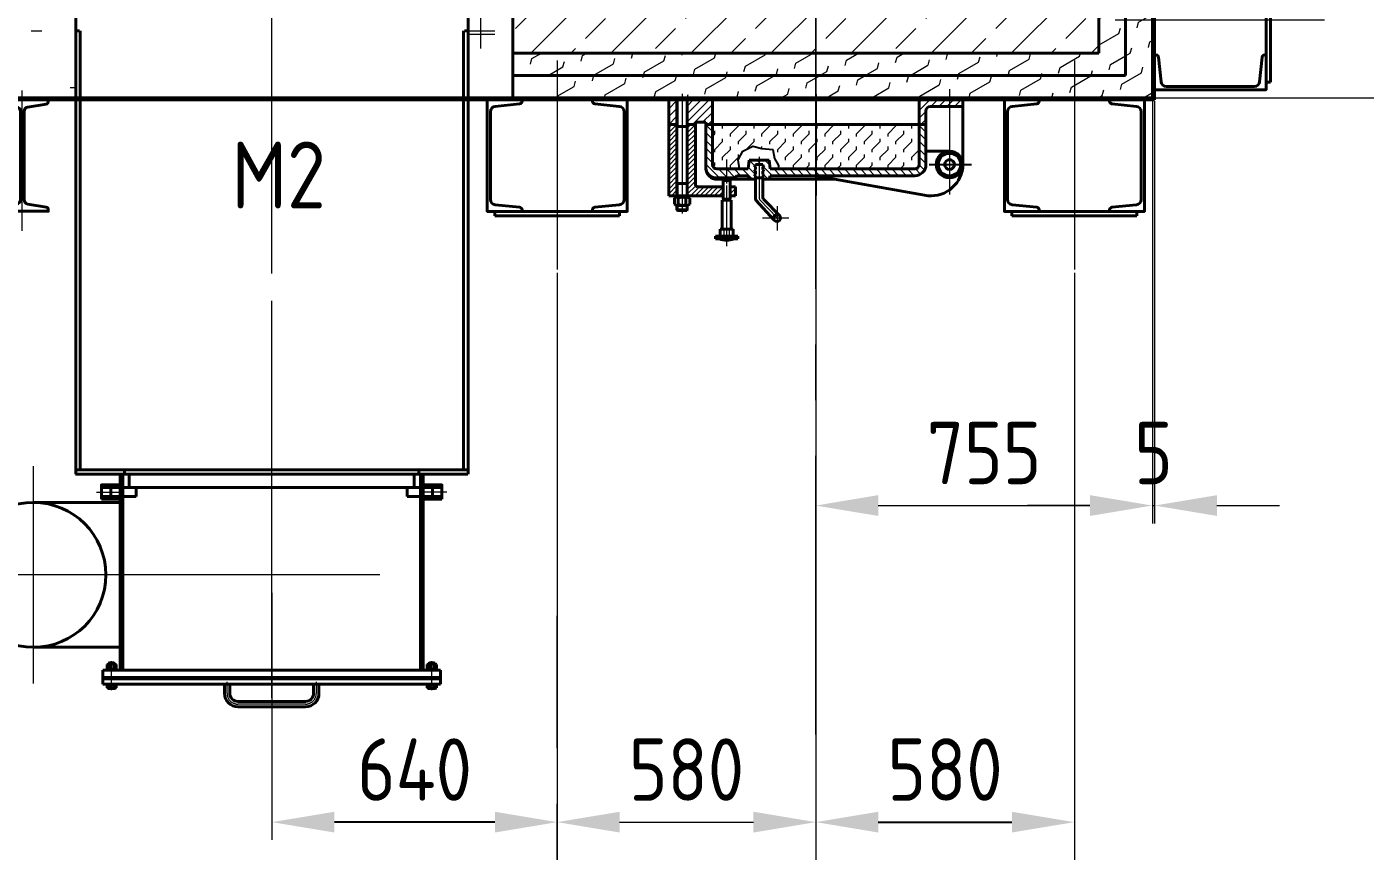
# Model space of a CAD drawing. Header units: millimetres. Extents: x 52110 to 400893, y -153728 to 31997.
# Drawn here: x 187355 to 190357, y -99250 to -97400 of the extents above; entities that cross this region are included whole.
import ezdxf

# ---------------------------------------------------------------- set-up
doc = ezdxf.new("R2010")
doc.units = ezdxf.units.MM
doc.header["$LTSCALE"] = 500
for name, pattern in [('CENTER', [2, 1.25, -0.25, 0.25, -0.25]), ('DASHED2', [0.375, 0.25, -0.125]), ('PHANTOM2', [1.25, 0.625, -0.125, 0.125, -0.125, 0.125, -0.125])]:
    doc.linetypes.add(name, pattern=pattern)
for name, color, linetype, lineweight in [('2D', 4, 'PHANTOM2', 20), ('BIAOZHU', 3, 'Continuous', 25), ('POU', 4, 'Continuous', 20), ('SHI', 7, 'Continuous', 40), ('WEN', 3, 'Continuous', 20), ('XU', 6, 'DASHED2', 20), ('ZHONG', 1, 'CENTER', 20)]:
    doc.layers.add(name, color=color, linetype=linetype, lineweight=lineweight)
doc.layers.add('GB', color=3, linetype='Continuous')
doc.layers.add('HAN', color=9, linetype='Continuous')
doc.styles.add('GB', font='gbenor.shx', dxfattribs={"bigfont": 'gbcbig.shx'})
doc.dimstyles.new('ISO-25$0', dxfattribs={"dimscale": 40, "dimtxt": 3.5, "dimasz": 3.5, "dimexe": 1, "dimexo": 0.2, "dimgap": 1.2, "dimtad": 1, "dimtoh": 1, "dimdec": 1, "dimzin": 9, "dimdsep": 46, "dimtxsty": 'GB', "dimcen": 0, "dimclrd": 3, "dimclre": 3, "dimclrt": 256, "dimadec": 0, "dimazin": 2, "dimtfac": 1, "dimtdec": 1, "dimtix": 1, "dimtmove": 0, "dimatfit": 3, "dimldrblk": 'DOTSMALL', "dimfxl": 0, "dimlwd": -1, "dimlwe": 20, "dimarcsym": 0})
pattern_1 = [(30, (-3e-11, -100591.583), (-25.4, 43.99409), [50.8, -50.8]), (75, (43.994, -100566.183), (-25.400011, 43.9941095), [12.7, -46.44208, 12.7, -71.84208])]

# ---------------------------------------------------------------- blocks, each defined once
blk = doc.blocks.new('sz')
at = {"layer": 'SHI'}
for p, q in [((430888.2, 406140.3), (430888.2, 406390.3)), ((430905.2, 406140.3), (431185.2, 406140.3)), ((430905.2, 406130.3), (430905.2, 406140.3)), ((431185.2, 406130.3), (430905.2, 406130.3)), ((431185.2, 406140.3), (431185.2, 406130.3))]:
    blk.add_line(p, q, dxfattribs=at)
for points in [[(430966.2, 406140.3), (430966.2, 406143.4, 0.385314), (430960.8, 406149.3), (430906, 406154.8, -0.385314), (430895.2, 406166.8), (430895.2, 406363.9, -0.385314), (430906, 406375.9), (430960.8, 406381.4, 0.385314), (430966.2, 406387.3), (430966.2, 406390.3), (430888.2, 406390.3), (430888.2, 406140.3)], [(431124.2, 406140.3), (431124.2, 406143.4, -0.385314), (431129.6, 406149.3), (431184.4, 406154.8, 0.385314), (431195.2, 406166.8), (431195.2, 406363.9, 0.385314), (431184.4, 406375.9), (431129.6, 406381.4, -0.385314), (431124.2, 406387.3), (431124.2, 406390.3), (431202.2, 406390.3), (431202.2, 406140.3)]]:
    blk.add_lwpolyline(points, format="xyb", close=True, dxfattribs=at)
at = {"layer": 'ZHONG'}
blk.add_line((431045.2, 406478.9), (431045.2, 406009.5), dxfattribs=at)
blk = doc.blocks.new('*D98')
at = {"layer": 'BIAOZHU', "color": 3, "linetype": 'ByBlock', "lineweight": 20}
for p, q in [((188544.5, -97951.8), (188544.5, -99525.3)), ((189704.5, -97951.8), (189704.5, -99525.3))]:
    blk.add_line(p, q, dxfattribs=at)
at = {"layer": 'BIAOZHU', "color": 3}
blk.add_line((188684.5, -99485.3), (189564.5, -99485.3), dxfattribs=at)
for points in [[(188684.5, -99462), (188684.5, -99508.6), (188544.5, -99485.3)], [(189564.5, -99462), (189564.5, -99508.6), (189704.5, -99485.3)]]:
    blk.add_solid(points, dxfattribs=at)
at = {"layer": 'Defpoints', "color": 0}
for p in [(188544.5, -97943.8), (189704.5, -97943.8), (189704.5, -99485.3)]:
    blk.add_point(p, dxfattribs=at)
at = {"layer": 'BIAOZHU', "insert": (189124.5, -99367.3), "char_height": 140, "attachment_point": 5, "style": 'GB'}
blk.add_mtext('1160', dxfattribs=at)
blk = doc.blocks.new('_DotSmall')
at = {"color": 0, "linetype": 'ByBlock', "const_width": 0.5}
blk.add_lwpolyline([(-0.0625, 0, 1), (0.0625, 0, 1)], format="xyb", close=True, dxfattribs=at)
blk = doc.blocks.new('*D99')
at = {"layer": 'BIAOZHU', "color": 3, "linetype": 'ByBlock', "lineweight": 20}
for p, q in [((189124.5, -98995.7), (189124.5, -99224.8)), ((189704.5, -98995.7), (189704.5, -99224.8))]:
    blk.add_line(p, q, dxfattribs=at)
at = {"layer": 'BIAOZHU', "color": 3}
blk.add_line((189264.5, -99184.8), (189564.5, -99184.8), dxfattribs=at)
for points in [[(189264.5, -99161.5), (189264.5, -99208.1), (189124.5, -99184.8)], [(189564.5, -99161.5), (189564.5, -99208.1), (189704.5, -99184.8)]]:
    blk.add_solid(points, dxfattribs=at)
at = {"layer": 'Defpoints', "color": 0}
for p in [(189124.5, -98987.7), (189704.5, -98987.7), (189704.5, -99184.8)]:
    blk.add_point(p, dxfattribs=at)
at = {"layer": 'BIAOZHU', "insert": (189414.5, -99066.8), "char_height": 140, "attachment_point": 5, "style": 'GB'}
blk.add_mtext('580', dxfattribs=at)
blk = doc.blocks.new('dlz')
at = {"layer": 'SHI'}
blk.add_lwpolyline([(182777.2, 54420.7), (182777.2, 54425, 0.366629), (182773, 54429.9), (182731.5, 54436.8, -0.366629), (182723.2, 54446.7), (182723.2, 54644.7, -0.366629), (182731.5, 54654.6), (182773, 54661.5, 0.366629), (182777.2, 54666.5), (182777.2, 54670.7), (182661.2, 54670.7), (182661.2, 54666.5, 0.366629), (182665.3, 54661.5), (182706.8, 54654.6, -0.366629), (182715.2, 54644.7), (182715.2, 54446.7, -0.366629), (182706.8, 54436.8), (182665.3, 54429.9, 0.366629), (182661.2, 54425), (182661.2, 54420.7)], format="xyb", close=True, dxfattribs=at)
at = {"layer": 'ZHONG'}
blk.add_line((182719.2, 54714.5), (182719.2, 54399.2), dxfattribs=at)
blk = doc.blocks.new('A$C705B2E04')
at = {"layer": 'BIAOZHU'}
h = blk.add_hatch(dxfattribs=at)
h.set_pattern_fill('CROSS', color=256, scale=5, angle=35, style=0)
h.set_pattern_definition([(35, (-55824.333, -17647.914), (7.797026, 44.21913), [15.875, -47.625]), (125, (-55813.278, -17649.864), (-44.21913, 7.797026), [15.875, -47.625])])
h.paths.add_polyline_path([(1576.4, 1223.8), (1576.4, 1218.8), (1581.4, 1218.8), (1581.4, 1223.8)])
at = {"layer": '2D', "ltscale": 0.5}
for p, q in [((1576.4, 1318.8), (1576.4, 1218.8)), ((1581.4, 1318.8), (1581.4, 1218.8)), ((1576.4, 1223.8), (1581.4, 1223.8)), ((1576.4, 1223.8), (1581.4, 1223.8)), ((1576.4, 1223.8), (1581.4, 1223.8)), ((1575.4, 333.8), (1581.4, 333.8)), ((1575.4, 333.8), (1581.4, 333.8)), ((1575.4, 333.8), (1581.4, 333.8)), ((1575.4, 333.8), (1581.4, 333.8)), ((1575.4, 333.8), (1581.4, 333.8)), ((1576.4, 238.8), (1576.4, 338.8)), ((1576.4, 333.8), (1581.4, 333.8)), ((1576.4, 333.8), (1581.4, 333.8)), ((1576.4, 333.8), (1581.4, 333.8)), ((1581.4, 318.8), (1581.4, 338.8)), ((1581.4, 238.8), (1581.4, 338.8))]:
    blk.add_line(p, q, dxfattribs=at)
at = {"layer": 'HAN'}
for p, q in [((310.1, 1143.5), (311.9, 1143.5)), ((310.1, 1133.3), (311.9, 1133.3)), ((310.1, 425.5), (311.9, 425.5)), ((310.1, 415.3), (311.9, 415.3))]:
    blk.add_line(p, q, dxfattribs=at)
at = {"layer": 'SHI'}
for p, q in [((347, 1113.4), (347, 1314.4)), ((672, 1113.4), (672, 1314.4)), ((735.4, 1219.4), (735.4, 339.4)), ((735.4, 1218.8), (1730.4, 1218.8)), ((735.4, 1218.8), (1730.4, 1218.8)), ((745.4, 1219.4), (745.4, 339.4)), ((745.4, 1208.8), (1730.4, 1208.8)), ((1730.4, 1218.8), (1730.4, 1210.8)), ((1730.4, 1218.8), (1780.4, 1218.8)), ((254.4, 1146.2), (255.9, 1148.8)), ((254.4, 1130.6), (254.4, 1146.2)), ((255.9, 1148.8), (261.9, 1148.8)), ((255.9, 1143.6), (261.9, 1143.6)), ((261.9, 1150.4), (264.4, 1150.4)), ((261.9, 1126.4), (261.9, 1150.4)), ((261.9, 1128), (261.9, 1148.8)), ((264.4, 400.4), (264.4, 1158.4)), ((295.4, 1158.4), (264.4, 1158.4)), ((276.4, 400.4), (276.4, 1158.4)), ((279.4, 400.4), (279.4, 1158.4)), ((295.4, 400.4), (295.4, 1158.4)), ((297.9, 1150.4), (295.4, 1150.4)), ((297.9, 1126.4), (297.9, 1150.4)), ((297.9, 1128), (297.9, 1148.8)), ((297.9, 1146.2), (299.4, 1148.8)), ((297.9, 1146.2), (297.9, 1130.6)), ((308.6, 1148.8), (299.4, 1148.8)), ((308.6, 1143.6), (299.4, 1143.6)), ((310.1, 1146.2), (308.6, 1148.8)), ((310.1, 1146.2), (310.1, 1130.6)), ((310.1, 1144.4), (311, 1144.4)), ((311, 1144.4), (311, 1132.4)), ((311.9, 1143.5), (311, 1144.4)), ((311.9, 1133.3), (311.9, 1143.5)), ((685.4, 1140.4), (685.4, 1161.4)), ((705.4, 1140.4), (705.4, 1161.4)), ((254.4, 1130.6), (255.9, 1128)), ((255.9, 1133.2), (261.9, 1133.2)), ((255.9, 1128), (261.9, 1128)), ((261.9, 1126.4), (264.4, 1126.4)), ((297.9, 1126.4), (295.4, 1126.4)), ((509.4, 1119.4), (295.4, 1119.4)), ((509.4, 1113.4), (295.4, 1113.4)), ((297.9, 1130.6), (299.4, 1128)), ((308.6, 1133.2), (299.4, 1133.2)), ((308.6, 1128), (299.4, 1128)), ((310.1, 1130.6), (308.6, 1128)), ((310.1, 1132.4), (311, 1132.4)), ((311, 1132.4), (311.9, 1133.3)), ((735.4, 1119.4), (509.4, 1119.4)), ((735.4, 1113.4), (509.4, 1113.4)), ((685.4, 1119.4), (685.4, 1140.4)), ((685.4, 1083.4), (685.4, 1119.4)), ((705.4, 1119.4), (705.4, 1140.4)), ((705.4, 1083.4), (705.4, 1119.4)), ((705.4, 1083.4), (685.4, 1083.4)), ((705.4, 459.4), (705.4, 1099.4)), ((735.4, 1099.4), (705.4, 1099.4)), ((735.4, 1109.4), (745.4, 1109.4)), ((735.4, 1099.4), (735.4, 459.4)), ((705.4, 475.4), (685.4, 475.4)), ((685.4, 475.4), (685.4, 439.4)), ((705.4, 475.4), (705.4, 439.4)), ((735.4, 459.4), (705.4, 459.4)), ((254.4, 428.2), (255.9, 430.8)), ((254.4, 428.2), (254.4, 412.6)), ((255.9, 430.8), (261.9, 430.8)), ((255.9, 425.6), (261.9, 425.6)), ((261.9, 432.4), (264.4, 432.4)), ((261.9, 432.4), (261.9, 408.4)), ((261.9, 430.8), (261.9, 410)), ((735.4, 445.4), (295.4, 445.4)), ((735.4, 439.4), (295.4, 439.4)), ((297.9, 432.4), (295.4, 432.4)), ((297.9, 432.4), (297.9, 408.4)), ((297.9, 430.8), (297.9, 410)), ((297.9, 428.2), (299.4, 430.8)), ((297.9, 412.6), (297.9, 428.2)), ((308.6, 430.8), (299.4, 430.8)), ((308.6, 425.6), (299.4, 425.6)), ((310.1, 428.2), (308.6, 430.8)), ((310.1, 412.6), (310.1, 428.2)), ((310.1, 426.4), (311, 426.4)), ((311, 414.4), (311, 426.4)), ((311, 426.4), (311.9, 425.5)), ((311.9, 425.5), (311.9, 415.3)), ((685.4, 439.4), (685.4, 418.4)), ((705.4, 439.4), (705.4, 418.4)), ((735.4, 449.4), (745.4, 449.4)), ((254.4, 412.6), (255.9, 410)), ((255.9, 415.2), (261.9, 415.2)), ((255.9, 410), (261.9, 410)), ((261.9, 408.4), (264.4, 408.4)), ((295.4, 400.4), (264.4, 400.4)), ((297.9, 408.4), (295.4, 408.4)), ((297.9, 412.6), (299.4, 410)), ((308.6, 415.2), (299.4, 415.2)), ((308.6, 410), (299.4, 410)), ((310.1, 412.6), (308.6, 410)), ((310.1, 414.4), (311, 414.4)), ((311.9, 415.3), (311, 414.4)), ((685.4, 418.4), (685.4, 397.4)), ((705.4, 418.4), (705.4, 397.4)), ((735.4, 338.8), (1730.4, 338.8)), ((735.4, 338.8), (1730.4, 338.8)), ((735.4, 338.8), (1730.4, 338.8)), ((745.4, 348.8), (1730.4, 348.8)), ((1730.4, 338.8), (1730.4, 346.8)), ((1730.4, 338.8), (1730.4, 346.8)), ((1780.4, 338.8), (1730.4, 338.8))]:
    blk.add_line(p, q, dxfattribs=at)
for points in [[(679.4, 1161.4), (711.4, 1161.4), (711.4, 1140.4), (679.4, 1140.4)], [(679.4, 1140.4), (711.4, 1140.4), (711.4, 1119.4), (679.4, 1119.4)], [(679.4, 418.4), (711.4, 418.4), (711.4, 439.4), (679.4, 439.4)], [(679.4, 397.4), (711.4, 397.4), (711.4, 418.4), (679.4, 418.4)]]:
    blk.add_lwpolyline(points, close=True, dxfattribs=at)
for points in [[(264.4, 673.4), (243.4, 673.4, -0.414214), (213.4, 703.4), (213.4, 855.4, -0.414214), (243.4, 885.4), (264.4, 885.4)], [(264.4, 685.4), (243.4, 685.4, -0.414214), (225.4, 703.4), (225.4, 855.4, -0.414214), (243.4, 873.4), (264.4, 873.4)]]:
    blk.add_lwpolyline(points, format="xyb", dxfattribs=at)
blk.add_circle((509.5, 1313.8), 162.5, dxfattribs=at)
for centre, radius, start, end in [((259.4, 1147.4), 5.17, 193.1408, 226.8592), ((264.1, 1138.4), 9.75, 147.7958, 212.2042), ((302.9, 1147.4), 5.17, 193.1408, 226.8592), ((307.6, 1138.4), 9.75, 147.7958, 212.2042), ((305.1, 1147.4), 5.17, 313.1408, 346.8592), ((300.3, 1138.4), 9.75, 327.7958, 32.2042), ((259.4, 1129.4), 5.17, 133.1408, 166.8592), ((302.9, 1129.4), 5.17, 133.1408, 166.8592), ((305.1, 1129.4), 5.17, 13.1408, 46.8592), ((259.4, 429.4), 5.17, 193.1408, 226.8592), ((264.1, 420.4), 9.75, 147.7958, 212.2042), ((302.9, 429.4), 5.17, 193.1408, 226.8592), ((307.6, 420.4), 9.75, 147.7958, 212.2042), ((305.1, 429.4), 5.17, 313.1408, 346.8592), ((300.3, 420.4), 9.75, 327.7958, 32.2042), ((259.4, 411.4), 5.17, 133.1408, 166.8592), ((302.9, 411.4), 5.17, 133.1408, 166.8592), ((305.1, 411.4), 5.17, 13.1408, 46.8592)]:
    blk.add_arc(centre, radius, start, end, dxfattribs=at)
at = {"layer": 'ZHONG'}
for p, q in [((509.5, 1071.9), (509.5, 1558.2)), ((265.7, 1313.8), (753.3, 1313.8)), ((265.7, 1313.8), (753.4, 1313.8)), ((509.4, 568.3), (509.4, 1314.4)), ((509.4, 536.9), (509.4, 1314.4)), ((250.8, 1138.4), (316.1, 1138.4)), ((509.4, 604), (509.4, 954.2)), ((233.3, 778.8), (2124.3, 778.8)), ((244.6, 778.8), (2124.3, 778.8)), ((249.3, 778.8), (2124.3, 778.8)), ((250.8, 420.4), (316.1, 420.4))]:
    blk.add_line(p, q, dxfattribs=at)
at = {"layer": 'ZHONG', "ltscale": 0.3}
for p, q in [((695.4, 1172.5), (695.4, 1115.4)), ((695.4, 386.3), (695.4, 443.3))]:
    blk.add_line(p, q, dxfattribs=at)
at = {"layer": 'ZHONG'}
blk.add_lwpolyline([(269.4, 679.4), (243.4, 679.4, -0.414214), (219.4, 703.4), (219.4, 704.4), (219.4, 855.4, -0.414214), (243.4, 879.4), (269.4, 879.4)], format="xyb", dxfattribs=at)
at = {"layer": 'BIAOZHU', "style": 'GB'}
blk.add_text('M2', height=150, rotation=270, dxfattribs=at).set_placement((1332, 869.7))
blk = doc.blocks.new('A$C558843FA')
at = {"layer": 'WEN'}
h = blk.add_hatch(dxfattribs=at)
h.set_pattern_fill('CROSS', color=256, scale=20, style=0)
h.paths.add_polyline_path([(105, 418.7), (70, 418.7), (70, 468.7), (70, 617.7), (-30, 617.7), (-30, 53.7), (105, 53.7), (105, 133.7), (120, 133.7, 1.008496), (119.5, 193.7), (105, 193.7), (105, 203.7)])
h.paths.add_polyline_path([(915, 418.7), (915, 53.7), (1050, 53.7), (1050, 617.7), (950, 617.7), (950, 418.7)])
at = {"layer": 'ZHONG', "ltscale": 0.5}
blk.add_line((510, 1888), (510, 0), dxfattribs=at)
at = {"layer": 'WEN', "xscale": -1, "rotation": 90}
blk.add_blockref('A$C705B2E04', (1288.8, 2199.1), dxfattribs=at)
blk = doc.blocks.new('*D104')
at = {"layer": 'BIAOZHU', "color": 3, "linetype": 'ByBlock', "lineweight": 20}
for p, q in [((187904.5, -98670), (187904.5, -99224.8)), ((188544.5, -98987), (188544.5, -99224.8))]:
    blk.add_line(p, q, dxfattribs=at)
at = {"layer": 'BIAOZHU', "color": 3, "linetype": 'ByBlock'}
blk.add_line((188404.5, -99184.8), (188044.5, -99184.8), dxfattribs=at)
at = {"layer": 'BIAOZHU', "color": 3}
for points in [[(188044.5, -99161.5), (188044.5, -99208.1), (187904.5, -99184.8)], [(188404.5, -99161.5), (188404.5, -99208.1), (188544.5, -99184.8)]]:
    blk.add_solid(points, dxfattribs=at)
at = {"layer": 'Defpoints', "color": 0}
for p in [(187904.5, -98662), (188544.5, -98979), (187904.5, -99184.8)]:
    blk.add_point(p, dxfattribs=at)
at = {"layer": 'BIAOZHU', "insert": (188224.5, -99066.8), "char_height": 140, "attachment_point": 5, "style": 'GB'}
blk.add_mtext('640', dxfattribs=at)
blk = doc.blocks.new('*D147')
at = {"layer": 'Defpoints', "color": 0}
for p in [(189879.5, -97556.9), (189879.5, -98474.3), (189124.5, -98646.9)]:
    blk.add_point(p, dxfattribs=at)
at = {"layer": 'WEN', "color": 3, "linetype": 'ByBlock', "lineweight": 20}
for p, q in [((189879.5, -97564.9), (189879.5, -98514.3)), ((189124.5, -98638.9), (189124.5, -98434.3))]:
    blk.add_line(p, q, dxfattribs=at)
at = {"layer": 'WEN', "color": 3, "linetype": 'ByBlock'}
blk.add_line((189264.5, -98474.3), (189739.5, -98474.3), dxfattribs=at)
at = {"layer": 'WEN', "color": 3}
for points in [[(189264.5, -98450.9), (189264.5, -98497.6), (189124.5, -98474.3)], [(189739.5, -98450.9), (189739.5, -98497.6), (189879.5, -98474.3)]]:
    blk.add_solid(points, dxfattribs=at)
at = {"layer": 'WEN', "insert": (189502, -98356.3), "char_height": 140, "attachment_point": 5, "style": 'GB'}
blk.add_mtext('755', dxfattribs=at)
blk = doc.blocks.new('*D148')
at = {"layer": 'Defpoints', "color": 0}
for p in [(189124.5, -97897.7), (188544.5, -97995), (189124.5, -99184.8)]:
    blk.add_point(p, dxfattribs=at)
at = {"layer": 'WEN', "color": 3, "linetype": 'ByBlock', "lineweight": 20}
for p, q in [((189124.5, -97905.7), (189124.5, -99224.8)), ((188544.5, -98003), (188544.5, -99224.8))]:
    blk.add_line(p, q, dxfattribs=at)
at = {"layer": 'WEN', "color": 3, "linetype": 'ByBlock'}
blk.add_line((188684.5, -99184.8), (188984.5, -99184.8), dxfattribs=at)
at = {"layer": 'WEN', "color": 3}
for points in [[(188684.5, -99161.5), (188684.5, -99208.1), (188544.5, -99184.8)], [(188984.5, -99161.5), (188984.5, -99208.1), (189124.5, -99184.8)]]:
    blk.add_solid(points, dxfattribs=at)
at = {"layer": 'WEN', "insert": (188834.5, -99066.8), "char_height": 140, "attachment_point": 5, "style": 'GB'}
blk.add_mtext('580', dxfattribs=at)
blk = doc.blocks.new('*D149')
at = {"layer": 'Defpoints', "color": 0}
for p in [(189879.5, -97558.9), (189884.5, -97558.9), (189884.5, -98474.3)]:
    blk.add_point(p, dxfattribs=at)
at = {"layer": 'WEN', "color": 3, "linetype": 'ByBlock', "lineweight": 20}
for p, q in [((189879.5, -97566.9), (189879.5, -98514.3)), ((189884.5, -97566.9), (189884.5, -98514.3))]:
    blk.add_line(p, q, dxfattribs=at)
at = {"layer": 'WEN', "color": 3, "linetype": 'ByBlock'}
for p, q in [((189739.5, -98474.3), (189599.5, -98474.3)), ((189879.5, -98474.3), (189884.5, -98474.3)), ((190024.5, -98474.3), (190164.5, -98474.3))]:
    blk.add_line(p, q, dxfattribs=at)
at = {"layer": 'WEN', "color": 3}
for points in [[(189739.5, -98450.9), (189739.5, -98497.6), (189879.5, -98474.3)], [(190024.5, -98450.9), (190024.5, -98497.6), (189884.5, -98474.3)]]:
    blk.add_solid(points, dxfattribs=at)
at = {"layer": 'WEN', "insert": (189882, -98356.3), "char_height": 140, "attachment_point": 5, "style": 'GB'}
blk.add_mtext('5', dxfattribs=at)
blk = doc.blocks.new('*D291')
at = {"layer": 'Defpoints', "color": 0}
for p in [(189124.5, -97117), (169044.5, -97252.1), (169044.5, -101005.3)]:
    blk.add_point(p, dxfattribs=at)
at = {"layer": 'WEN', "color": 3, "linetype": 'ByBlock', "lineweight": 20}
for p, q in [((189124.5, -97125), (189124.5, -101045.3)), ((169044.5, -97260.1), (169044.5, -101045.3))]:
    blk.add_line(p, q, dxfattribs=at)
at = {"layer": 'WEN', "color": 3, "linetype": 'ByBlock'}
blk.add_line((188984.5, -101005.3), (169184.5, -101005.3), dxfattribs=at)
at = {"layer": 'WEN', "color": 3}
for points in [[(169184.5, -100981.9), (169184.5, -101028.6), (169044.5, -101005.3)], [(188984.5, -100981.9), (188984.5, -101028.6), (189124.5, -101005.3)]]:
    blk.add_solid(points, dxfattribs=at)
at = {"layer": 'WEN', "insert": (179084.5, -100880.3), "char_height": 140, "attachment_point": 5, "style": 'GB'}
blk.add_mtext('20080(加热炉有效长度）', dxfattribs=at)
blk = doc.blocks.new('*D305')
at = {"layer": 'Defpoints', "color": 0}
for p in [(189884.5, -83628.9), (189547.5, -97558.9), (192960.6, -97558.9)]:
    blk.add_point(p, dxfattribs=at)
at = {"layer": 'WEN', "color": 3, "linetype": 'ByBlock', "lineweight": 20}
for p, q in [((189892.5, -83628.9), (193000.6, -83628.9)), ((189555.5, -97558.9), (193000.6, -97558.9))]:
    blk.add_line(p, q, dxfattribs=at)
at = {"layer": 'WEN', "color": 3, "linetype": 'ByBlock'}
blk.add_line((192960.6, -83768.9), (192960.6, -97418.9), dxfattribs=at)
at = {"layer": 'WEN', "color": 3}
for points in [[(192937.3, -83768.9), (192983.9, -83768.9), (192960.6, -83628.9)], [(192937.3, -97418.9), (192983.9, -97418.9), (192960.6, -97558.9)]]:
    blk.add_solid(points, dxfattribs=at)
at = {"layer": 'WEN', "insert": (192838, -90593.9), "char_height": 140, "attachment_point": 5, "rotation": 90, "style": 'GB'}
blk.add_mtext('13930(砌体尺寸）', dxfattribs=at)
blk = doc.blocks.new('A$C31AD595B')
at = {"layer": 'POU'}
h = blk.add_hatch(dxfattribs=at)
h.set_pattern_fill('ANSI31', color=256, scale=100, style=0)
h.set_pattern_definition([(45, (-12680.765, -8597.236), (-8.838835, 8.838835), [])])
h.paths.add_polyline_path([(41.5, 327.9), (41.5, 272.9), (60, 272.9), (60, 277.9), (83, 277.9), (83, 272.9), (98, 272.9), (98, 327.9)])
h.paths.add_polyline_path([(562, 272.9), (577, 272.9), (577, 302.9, -0.414214), (587, 312.9), (630, 312.9), (630, 327.9), (562, 327.9)])
h.paths.add_polyline_path([(630, 327.9), (630, 312.9), (660, 312.9), (660, 327.9)])
h.paths.add_polyline_path([(0, 272.9), (18.5, 272.9), (18.5, 327.9), (0, 327.9)])
h = blk.add_hatch(dxfattribs=at)
h.set_pattern_fill('ANSI31', color=256, scale=60, style=0)
h.set_pattern_definition([(45, (-12680.765, -8597.2365), (-5.303301, 5.303301), [])])
h.paths.add_polyline_path([(0, 112.9), (18.5, 112.9), (18.5, 272.9), (0, 272.9)])
h.paths.add_polyline_path([(41.5, 112.9), (122, 112.9), (122, 132.9), (65, 132.9, -0.414214), (60, 137.9), (60, 272.9), (41.5, 272.9)])
h.paths.add_polyline_path([(150, 132.9), (138, 132.9), (138, 112.9), (150, 112.9)])
h = blk.add_hatch(dxfattribs=at)
h.set_pattern_fill('ANSI31', color=256, scale=100, angle=90, style=0)
h.set_pattern_definition([(135, (-12680.765, -8597.236), (-8.838835, -8.838835), [])])
h.paths.add_polyline_path([(562, 182.9, -0.414214), (552, 172.9), (330, 172.9), (330, 157.9), (552, 157.9, 0.414214), (577, 182.9), (577, 272.9), (562, 272.9)])
h.paths.add_polyline_path([(330, 157.9), (330, 172.9), (228, 172.9), (225.5, 192.9), (203, 192.9), (203, 182.9), (211, 182.9), (211, 181.4), (214, 177), (211, 177.9), (211, 171.4), (214, 167), (211, 167.9), (211, 161.4), (214, 157), (211, 157.9), (211, 149.8), (225.5, 149.8), (228, 157.9)])
h.paths.add_polyline_path([(178, 172.9), (130, 172.9), (130, 152.9), (148, 152.9), (153, 157.9), (178, 157.9), (180.5, 149.8), (195, 149.8), (195, 157.9), (192, 157), (195, 161.4), (195, 167.9), (192, 167), (195, 171.4), (195, 177.9), (192, 177), (195, 181.4), (195, 182.9), (203, 182.9), (203, 192.9), (180.5, 192.9)])
h.paths.add_polyline_path([(108, 152.9), (130, 152.9), (130, 172.9), (108, 172.9, -0.414214), (98, 182.9), (98, 272.9), (83, 272.9), (83, 177.9, 0.414214)])
h = blk.add_hatch(dxfattribs=at)
h.set_pattern_fill('FLEX', color=256, scale=100, angle=45, style=0)
h.set_pattern_definition([(45, (-12680.765, -8597.236), (-17.67767, 17.67767), [25, -25]), (90, (-12663.087, -8579.559), (-17.67767, 17.67767), [6.25, -22.85534, 6.25, -35.35534])])
h.paths.add_polyline_path([(330, 172.9), (552, 172.9, 0.414214), (562, 182.9), (562, 272.9), (330, 272.9)])
h.paths.add_polyline_path([(330, 272.9), (98, 272.9), (98, 182.9, 0.414214), (108, 172.9), (158.7, 172.9), (156.2, 193.4), (166.4, 212.7), (188.9, 223.9), (208.7, 219.1), (233.9, 216.4), (237.1, 196.1), (246.3, 180.5), (245.5, 172.9), (330, 172.9)])
at = {"layer": 'BIAOZHU'}
for p, q in [((19.5, 327.9), (19.5, 267.9)), ((40.5, 327.9), (40.5, 267.9)), ((19.5, 140), (19.5, 112.9)), ((40.5, 140), (40.5, 112.9))]:
    blk.add_line(p, q, dxfattribs=at)
blk.add_lwpolyline([(158.7, 172.9), (156.2, 193.4), (166.4, 212.7), (188.9, 223.9), (208.7, 219.1), (233.9, 216.4), (237.1, 196.1), (246.3, 180.5), (245.5, 172.9)], dxfattribs=at)
at = {"layer": 'GB', "color": 1, "linetype": 'CENTER'}
for p, q in [((330, 341), (330, 113.1)), ((584.4, 182.9), (679.3, 182.9))]:
    blk.add_line(p, q, dxfattribs=at)
at = {"layer": 'GB'}
for p, q in [((19.5, 91.2), (19.5, 80)), ((40.5, 91.2), (40.5, 80))]:
    blk.add_line(p, q, dxfattribs=at)
at = {"layer": 'SHI'}
for p, q in [((0, 327.9), (660, 327.9)), ((0, 327.9), (0, 112.9)), ((18.5, 327.9), (18.5, 112.9)), ((41.5, 327.9), (41.5, 112.9)), ((98, 327.9), (98, 182.9)), ((562, 327.9), (562, 182.9)), ((577, 302.9), (577, 182.9)), ((587, 312.9), (660, 312.9)), ((660, 327.9), (660, 182.9)), ((0, 272.9), (18.5, 272.9)), ((0, 272.9), (18.5, 272.9)), ((41.5, 272.9), (60, 272.9)), ((41.5, 272.9), (60, 272.9)), ((60, 277.9), (60, 137.9)), ((60, 277.9), (83, 277.9)), ((83, 277.9), (83, 177.9)), ((83, 272.9), (577, 272.9)), ((18.5, 267.9), (41.5, 267.9)), ((630, 212.9), (577, 212.9)), ((180.5, 192.9), (178, 172.9)), ((225.5, 192.9), (180.5, 192.9)), ((195, 181.4), (192, 177)), ((195, 182.9), (211, 182.9)), ((195, 182.9), (195, 181.4)), ((211, 182.9), (211, 181.4)), ((211, 181.4), (214, 177)), ((225.5, 192.9), (228, 172.9)), ((178, 172.9), (108, 172.9)), ((148, 152.9), (108, 152.9)), ((153, 157.9), (148, 152.9)), ((178, 157.9), (153, 157.9)), ((178, 157.9), (180.5, 149.8)), ((192, 177), (195, 177.9)), ((195, 171.4), (192, 167)), ((192, 167), (195, 167.9)), ((195, 161.4), (192, 157)), ((192, 157), (195, 157.9)), ((195, 177.9), (195, 171.4)), ((195, 167.9), (195, 161.4)), ((195, 157.9), (195, 105.9)), ((195, 152.9), (211, 152.9)), ((211, 177.9), (211, 171.4)), ((214, 177), (211, 177.9)), ((211, 171.4), (214, 167)), ((214, 167), (211, 167.9)), ((211, 167.9), (211, 161.4)), ((211, 161.4), (214, 157)), ((211, 157.9), (211, 110.2)), ((214, 157), (211, 157.9)), ((228, 157.9), (225.5, 149.8)), ((552, 172.9), (228, 172.9)), ((552, 157.9), (228, 157.9)), ((330, 157.9), (581.8, 112.9)), ((18.5, 140), (41.5, 140)), ((65, 132.9), (122, 132.9)), ((195, 149.8), (108.4, 149.8)), ((122, 147.4), (122.5, 147.9)), ((122, 147.4), (122, 104.9)), ((138, 147.4), (122, 147.4)), ((137.5, 147.9), (122.5, 147.9)), ((137.5, 147.9), (138, 147.4)), ((138, 147.4), (138, 104.9)), ((138, 132.9), (150, 132.9)), ((150, 132.9), (150, 112.9)), ((373.6, 149.8), (211, 149.8)), ((0, 112.9), (122, 112.9)), ((11.5, 112.9), (11.5, 109.9)), ((11.5, 109.9), (48.5, 109.9)), ((17, 109.9), (12.7, 107.4)), ((12.7, 107.4), (12.7, 93.7)), ((17, 91.2), (12.7, 93.7)), ((43, 109.9), (17, 109.9)), ((43, 91.2), (17, 91.2)), ((18.5, 91.2), (18.5, 81)), ((21.3, 107.4), (21.3, 93.7)), ((38.7, 107.4), (38.7, 93.7)), ((41.5, 91.2), (41.5, 81)), ((43, 109.9), (47.3, 107.4)), ((43, 91.2), (47.3, 93.7)), ((47.3, 107.4), (47.3, 93.7)), ((48.5, 112.9), (48.5, 109.9)), ((120, 37.9), (120, 102.9)), ((120.5, 102.9), (120, 102.9)), ((140, 102.9), (120, 102.9)), ((138, 104.9), (122, 104.9)), ((123.2, 104.9), (123.2, 102.9)), ((130, 104.9), (138, 104.9)), ((136.8, 104.9), (136.8, 102.9)), ((138, 112.9), (150, 112.9)), ((140, 102.9), (139.5, 102.9)), ((140, 37.9), (140, 102.9)), ((196.1, 101.9), (236.1, 58.9)), ((212.1, 106.2), (249.9, 66.9)), ((18.5, 81), (41.5, 81)), ((18.5, 81), (19.5, 80)), ((40.5, 80), (19.5, 80)), ((40.5, 80), (41.5, 81)), ((130, 37.9), (115.6, 37.9)), ((115.6, 21.9), (115.6, 37.9)), ((130, 37.9), (144.4, 37.9)), ((144.4, 21.9), (144.4, 37.9)), ((130, 21.9), (105, 21.9)), ((105, 21.9), (105, 16.1)), ((130, 16.1), (105, 16.1)), ((130, 21.9), (155, 21.9)), ((130, 16.1), (155, 16.1)), ((155, 21.9), (155, 16.1))]:
    blk.add_line(p, q, dxfattribs=at)
for centre, radius in [((630, 182.9), 30), ((630, 182.9), 25), ((630, 182.9), 11), ((243, 62.9), 8)]:
    blk.add_circle(centre, radius, dxfattribs=at)
for centre, radius, start, end in [((587, 302.9), 10, 90, 180), ((108, 182.9), 10, 180, 270), ((552, 182.9), 25, 270, 0), ((552, 182.9), 10, 270, 0), ((588, 184.7), 72.1, 265.1286, 358.5717), ((108, 177.9), 25, 180, 270), ((108.4, 174.8), 25, 180, 270), ((65, 137.9), 5, 180, 270), ((15.9, 103), 6.96, 38.9393, 81.0607), ((15.9, 98), 6.96, 278.9393, 321.0607), ((30, 93.6), 16.3, 57.7958, 122.2042), ((30, 107.4), 16.3, 237.7958, 302.2042), ((44.1, 103), 6.96, 98.9393, 141.0607), ((44.1, 98), 6.96, 218.9393, 261.0607), ((203, 105.9), 8, 180, 210.1735), ((219, 110.2), 8, 180, 210.1735), ((130, 57.7), 44.8, 248.0528, 291.9472)]:
    blk.add_arc(centre, radius, start, end, dxfattribs=at)
at = {"layer": 'XU'}
for p, q in [((124, 37.9), (124, 19.9)), ((136, 37.9), (136, 19.9)), ((130, 19.9), (124, 19.9)), ((130, 19.9), (136, 19.9))]:
    blk.add_line(p, q, dxfattribs=at)
at = {"layer": 'ZHONG'}
for p, q in [((30, 341.6), (30, 72.7)), ((630, 351.9), (630, 115.6)), ((30, 290.2), (30, 86.1)), ((130, 194), (130, 140.4)), ((203, 200.5), (203, 108)), ((203, 199.5), (203, 129)), ((130, 136), (130, 0)), ((204.1, 104), (243, 62.9)), ((210.7, 62.9), (269.7, 62.9)), ((243, 89.8), (243, 34.8)), ((243, 78.8), (243, 45.5))]:
    blk.add_line(p, q, dxfattribs=at)
blk.add_arc((211, 108), 8, 180, 210.1735, dxfattribs=at)

msp = doc.modelspace()

# ---------------------------------------------------------------- hatches: boundary and pattern name
at = {"layer": 'WEN'}
h = msp.add_hatch(dxfattribs=at)
h.set_pattern_fill('FLEX', color=256, scale=8, angle=30, style=0)
h.set_pattern_definition(pattern_1)
h.paths.add_polyline_path([(189124.50201, -97508.92308), (188544.50201, -97508.92308), (188544.50201, -97558.92308), (189124.50201, -97558.92308)])
h.paths.add_polyline_path([(189124.50201, -97458.92308), (188444.50541, -97458.92308), (188444.50541, -97508.92308), (189124.50201, -97508.92308)])
h.paths.add_polyline_path([(189819.50201, -95908.92308), (189759.50201, -95908.92308), (189759.50201, -97458.92308), (189124.50201, -97458.92308), (189124.50201, -97508.92308), (189819.50201, -97508.92308)])
h = msp.add_hatch(dxfattribs=at)
h.set_pattern_fill('ANSI33', color=256, scale=20, style=0)
h.set_pattern_definition([(45, (-3e-11, -100591.58), (-89.80256, 89.80256), []), (45, (89.8, -100591.58), (-89.80256, 89.80256), [63.5, -31.75])])
h.paths.add_polyline_path([(189759.50201, -95908.92308), (189645.50201, -95908.92308), (189645.50201, -97344.92308), (189124.50201, -97344.92308), (189124.50201, -97458.92308), (189759.50201, -97458.92308)])
h.paths.add_polyline_path([(189124.50201, -97344.92308), (188444.50541, -97344.92308), (188444.50541, -97458.92308), (189124.50201, -97458.92308)])
h = msp.add_hatch(dxfattribs=at)
h.set_pattern_fill('FLEX', color=256, scale=8, angle=30, style=0)
h.set_pattern_definition(pattern_1)
h.paths.add_polyline_path([(189879.50201, -95908.92308), (189819.50201, -95908.92308), (189819.50201, -97383.92308), (189879.50201, -97383.92308)])
h.paths.add_polyline_path([(189704.50201, -97508.92308), (189124.50201, -97508.92308), (189124.50201, -97558.92308), (189704.50201, -97558.92308)])
h.paths.add_polyline_path([(189879.50201, -97383.92308), (189819.50201, -97383.92308), (189819.50201, -97508.92308), (189704.50201, -97508.92308), (189704.50201, -97558.92308), (189879.50201, -97558.92308)])
h = msp.add_hatch(dxfattribs=at)
h.set_pattern_fill('CROSS', color=256, scale=20, style=0)
h.set_pattern_definition([(0, (-3e-11, -100591.58), (127, 127), [63.5, -190.5]), (90, (31.75, -100623.33), (-127, 127), [63.5, -190.5])])
h.paths.add_polyline_path([(189124.50201, -96993.92308), (188309.50541, -96993.92308), (188309.50541, -97073.92308), (188294.50541, -97073.92308, 1.0084960066), (188295.01299, -97133.91879), (188309.50541, -97133.91879), (188309.50541, -97143.92308), (188309.50541, -97358.92308), (188344.50541, -97358.92308), (188344.50541, -97408.92308), (188344.50541, -97557.92308), (188364.50541, -97557.92308), (188444.50541, -97557.92308), (188444.50541, -97344.92308), (189124.50201, -97344.92308)])

# ---------------------------------------------------------------- linework, layer by layer
at = {"layer": 'BIAOZHU', "color": 3, "linetype": 'ByBlock', "lineweight": 20}
msp.add_line((189704.50201, -97951.7637), (189704.50201, -99542.47597), dxfattribs=at)
at = {"layer": 'SHI'}
for p, q in [((189879.50201, -83628.92308), (189879.50201, -97558.92308)), ((189884.50201, -83622.92308), (189884.50201, -97563.92308)), ((190134.50201, -97540.92308), (190134.50201, -84080.92308)), ((189759.50201, -95908.92308), (189759.50201, -97458.92308)), ((189819.50201, -95908.92308), (189819.50201, -97508.92308)), ((188444.50541, -97344.92308), (188444.50541, -97558.92308)), ((188444.50541, -97458.92308), (189759.50201, -97458.92308)), ((188444.50541, -97508.92308), (189819.50201, -97508.92308)), ((168393.50201, -97563.92308), (189884.50201, -97563.92308)), ((168399.50201, -97558.92308), (189879.50201, -97558.92308))]:
    msp.add_line(p, q, dxfattribs=at)
at = {"layer": 'ZHONG'}
for p, q in [((189124.50201, -98987.73386), (189124.50201, -82216.19586)), ((188544.50201, -100018.86431), (188544.50201, -98721.82545))]:
    msp.add_line(p, q, dxfattribs=at)

# ---------------------------------------------------------------- block references
at = {"layer": 'BIAOZHU', "xscale": -1, "rotation": 180}
msp.add_blockref('A$C558843FA', (187394.50535, -96940.23677), dxfattribs=at)
at = {"layer": 'SHI', "xscale": -1}
for name, p, rotation in [('sz', (596274.84331, 333661.29214), 90), ('dlz', (4625.33681, -43143.20809), 180)]:
    msp.add_blockref(name, p, dxfattribs=dict(at, rotation=rotation))
for p in [(619589.71724, -503954.26438), (620749.71724, -503954.26438)]:
    msp.add_blockref('sz', p, dxfattribs=at)
at = {"layer": 'WEN'}
msp.add_blockref('A$C31AD595B', (188794.50202, -97891.79995), dxfattribs=at)

# ---------------------------------------------------------------- dimensions: what is measured, and where the dimension line sits
at = {"layer": 'BIAOZHU'}
for base, p1, p2, picture, middle in [((189704.50201, -99485.30289), (188544.50201, -97943.7637), (189704.50201, -97943.7637), '*D98', (189124.50201, -99367.30289)), ((189704.50201, -99184.79784), (189124.50201, -98987.73386), (189704.50201, -98987.73386), '*D99', (189414.50201, -99066.79784))]:
    dim = msp.add_linear_dim(base=base, p1=p1, p2=p2, dimstyle='ISO-25$0', dxfattribs=at)
    dim.commit()
    dim.dimension.update_dxf_attribs({"geometry": picture, "text_midpoint": middle})
dim = msp.add_linear_dim(base=(187904.50541, -99184.79784), p1=(188544.50201, -98979.01959), p2=(187904.50541, -98662.04158), dimstyle='ISO-25$0', override={"dimtmove": 1, "dimatfit": 0, "dimfxl": 1.25}, dxfattribs=at)
dim.commit()
dim.dimension.update_dxf_attribs({"geometry": '*D104', "text_midpoint": (188224.50371, -99066.79784)})
at = {"layer": 'WEN'}
dim = msp.add_linear_dim(base=(192960.59436, -97558.92308), p1=(189884.50201, -83628.92308), p2=(189547.50201, -97558.92308), angle=90, text='<>(砌体尺寸）', dimstyle='ISO-25$0', override={"dimatfit": 0, "dimfxl": 1.8}, dxfattribs=at)
dim.commit()
dim.dimension.update_dxf_attribs({"geometry": '*D305', "text_midpoint": (192837.9902, -90593.92308)})
dim = msp.add_linear_dim(base=(169044.50201, -101005.27803), p1=(189124.50201, -97117.03339), p2=(169044.50201, -97252.13012), text='<>(加热炉有效长度）', dimstyle='ISO-25$0', override={"dimatfit": 0, "dimfxl": 1.8}, dxfattribs=at)
dim.commit()
dim.dimension.update_dxf_attribs({"geometry": '*D291', "text_midpoint": (179084.50201, -100880.32951)})
for base, p1, p2, picture, middle in [((189879.50201, -98474.25297), (189124.50201, -98646.8844), (189879.50201, -97556.92308), '*D147', (189502.00201, -98356.25297)), ((189884.50201, -98474.25297), (189879.50201, -97558.92308), (189884.50201, -97558.92308), '*D149', (189882.00201, -98356.25297)), ((189124.50201, -99184.79784), (188544.50201, -97994.98907), (189124.50201, -97897.67965), '*D148', (188834.50201, -99066.79784))]:
    dim = msp.add_linear_dim(base=base, p1=p1, p2=p2, dimstyle='ISO-25$0', override={"dimatfit": 0, "dimfxl": 1.8}, dxfattribs=at)
    dim.commit()
    dim.dimension.update_dxf_attribs({"geometry": picture, "text_midpoint": middle})

doc.saveas('drawing.dxf')
